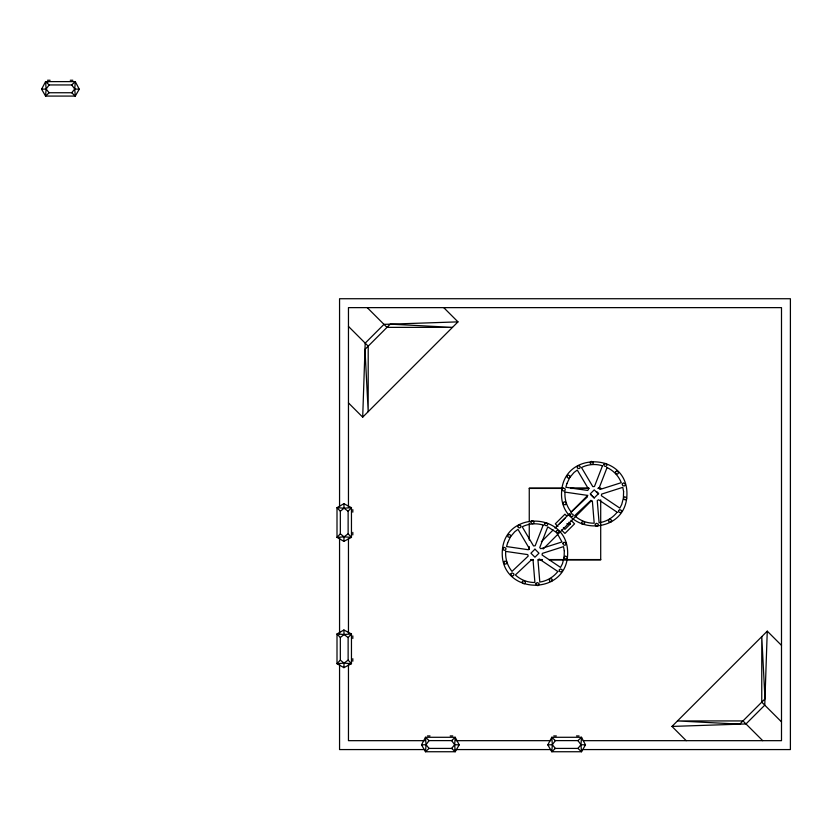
<?xml version="1.0" encoding="UTF-8"?>
<svg xmlns="http://www.w3.org/2000/svg" width="832" height="832" viewBox="0 0 832 832"><rect width="100%" height="100%" fill="white"/><g stroke="black" fill="none" stroke-linecap="round" stroke-linejoin="round"><path stroke-width="1.25" d="M348.462 402.917L362.7 417.154L365.186 343.148L383.968 324.366L457.985 321.87L443.737 307.632M781.498 645.382L767.26 631.145L764.764 705.162L745.982 723.944L671.975 726.43L686.213 740.667M343.886 541.351L344.042 536.838L348.13 533.822L348.13 511.233L351.458 507.666L343.886 503.693L337.002 507.666L337.002 537.378L343.886 541.351L351.458 537.378L351.458 507.666L344.042 508.217L337.002 507.666L340.33 511.233L340.33 533.822L337.002 537.378L344.042 536.838L351.458 537.378L348.13 533.822M343.886 667.659L344.042 663.135L348.13 660.119L348.13 637.53L351.458 633.963L343.886 630.001L337.002 633.963L337.002 663.686L343.886 667.659L351.458 663.686L351.458 633.963L344.042 634.514L337.002 633.963L340.33 637.53L340.33 660.119L337.002 663.686L344.042 663.135L351.458 663.686L348.13 660.119M71.718 92.747L74.745 89.034L75.286 81.619L45.573 81.619L41.6 89.201L45.573 96.075L75.286 96.075L79.258 89.201L75.286 81.619L71.718 84.947L49.14 84.947L45.573 81.619L46.124 89.034L45.573 96.075L49.14 92.747L71.718 92.747L75.286 96.075L74.745 89.034L71.718 84.947M451.641 748.415L454.667 744.702L455.208 737.287L425.495 737.287L421.522 744.869L425.495 751.743L455.208 751.743L459.181 744.869L455.208 737.287L451.641 740.615L429.062 740.615L425.495 737.287L426.046 744.702L425.495 751.743L429.062 748.415L451.641 748.415L455.208 751.743L454.667 744.702L451.641 740.615M577.949 748.415L580.965 744.702L581.516 737.287L551.793 737.287L547.83 744.869L551.793 751.743L581.516 751.743L585.489 744.869L581.516 737.287L577.949 740.615L555.36 740.615L551.793 737.287L552.344 744.702L551.793 751.743L555.36 748.415L577.949 748.415L581.516 751.743L580.965 744.702L577.949 740.615M41.6 89.201L46.124 89.034L49.14 84.947M421.522 744.869L426.046 744.702L429.062 740.615M547.83 744.869L552.344 744.702L555.36 740.615M559.416 523.827L564.938 518.294M568.88 522.246L570.461 523.817L564.949 529.35L563.368 527.769M362.7 417.154L457.985 321.87M541.33 541.788L553.176 529.942M554.996 528.122L569.577 513.542M570.825 512.283L587.87 495.248M543.119 549.037L557.7 534.456M559.166 532.99L591.49 500.666M671.975 726.43L767.26 631.145M340.33 511.233L344.042 508.217L343.886 503.693M340.33 637.53L344.042 634.514L343.886 630.001M47.528 80.257L50.107 80.257M70.273 80.257L72.842 80.257M563.025 488.124L529.256 488.124L529.256 520.905M570.825 488.124L589.014 488.124M598.104 488.124L600.704 488.124M529.256 488.426L563.025 488.426M570.825 488.426L589.014 488.426M598.104 488.426L600.704 488.426M566.779 523.827L570.461 523.817M530.556 559.572L533.146 559.572M538.346 559.572L542.246 559.572M548.735 559.572L600.704 559.572M530.556 559.874L533.146 559.874M538.346 559.874L542.246 559.874M550.035 559.874L600.704 559.874L600.704 499.814M427.45 735.925L430.03 735.925M450.195 735.925L452.774 735.925M553.748 735.925L556.327 735.925M576.493 735.925L579.072 735.925M424.954 740.667L348.462 740.667L348.462 664.175M456.071 740.667L550.722 740.667M583.128 740.667L781.498 740.667L781.498 307.632L348.462 307.632L348.462 507.291M425.308 749.57L339.56 749.57L339.56 663.822M455.187 749.57L551.335 749.57M582.514 749.57L790.4 749.57L790.4 298.73L339.56 298.73L339.56 506.605M74.745 89.034L79.258 89.201M580.965 744.702L585.489 744.869M454.667 744.702L459.181 744.869M45.573 81.619L48.11 81.921M344.042 508.217L348.13 511.233M344.042 634.514L348.13 637.53M340.33 533.822L344.042 536.838M340.33 660.119L344.042 663.135M596.856 491.681L598.666 493.49L594.152 498.004L590.533 494.395M598.26 493.896L594.235 489.882L590.221 493.896L594.235 497.921M367.245 307.632L386.984 327.371L452.483 327.361L390.208 324.147L364.978 349.378L368.191 411.663L368.202 346.154L348.462 326.414M781.498 721.885L761.758 702.146L761.769 636.636L764.982 698.922L739.752 724.152L677.466 720.938L742.976 720.928L762.715 740.667M566.686 515.965L564.938 514.218L555.329 523.827L557.95 526.448M571.064 520.333L574.558 523.827L564.949 533.437L561.444 529.942M46.124 89.034L49.14 92.747M552.344 744.702L555.36 748.415M426.046 744.702L429.062 748.415M529.256 523.203L529.256 540.093M529.256 546.582L529.256 549.484M352.82 509.621L352.82 512.2M352.82 532.366L352.82 534.945M352.82 635.918L352.82 638.498M352.82 658.663L352.82 661.242M348.462 538.408L348.462 633.058M339.56 537.794L339.56 633.942M502.528 548.6C497.006 595.982 570.326 598.114 567.59 550.493C565.334 512.502 506.969 510.827 502.528 548.6M505.721 551.398C505.128 558.511 507.426 565.895 512.002 571.386L528.216 556.088L527.727 554.601L505.721 551.398M561.818 489.31C556.296 536.692 629.616 538.824 626.87 491.202C624.614 453.211 566.259 451.537 561.818 489.31M565.011 492.107C564.418 499.231 566.717 506.605 571.293 512.096L587.506 496.798L587.018 495.31L565.011 492.107M564.304 550.763L564.106 557.357L562.442 563.742L560.55 567.403L542.069 554.996L542.329 553.394L563.482 546.634L564.304 550.763M623.594 491.473L623.397 498.066L621.733 504.452L619.84 508.113L601.359 495.706L601.619 494.104L622.773 487.344L623.594 491.473M502.871 548.361L503.256 549.9L504.733 550.337A1.57 1.57 0 0 0 505.762 548.07L504.015 547.29L502.871 548.361M507.634 535.392L508.009 536.931L509.496 537.368A1.57 1.57 0 0 0 510.526 535.101L508.778 534.31L507.634 535.392M503.797 562.13L504.171 563.67L505.658 564.106A1.57 1.57 0 0 0 506.678 561.839L504.941 561.059L503.797 562.13M517.826 525.928L518.201 527.478L519.688 527.914A1.57 1.57 0 0 0 520.707 525.637L518.97 524.857L517.826 525.928M510.848 573.976L511.222 575.515L512.71 575.952A1.57 1.57 0 0 0 513.729 573.685L511.992 572.894L510.848 573.976M530.889 521.737L531.263 523.286L532.75 523.723A1.57 1.57 0 0 0 533.77 521.446L532.033 520.666L530.889 521.737M522.309 581.776L522.683 583.315L524.17 583.752A1.57 1.57 0 0 0 525.19 581.485L523.453 580.694L522.309 581.776M544.544 523.775L544.929 525.325L546.406 525.762A1.57 1.57 0 0 0 547.435 523.484L545.688 522.704L544.544 523.775M535.995 583.648L536.38 585.187L537.857 585.624A1.57 1.57 0 0 0 538.886 583.357L537.139 582.566L535.995 583.648M562.162 489.07L562.546 490.61L564.023 491.057A1.57 1.57 0 0 0 565.053 488.779L563.306 487.999L562.162 489.07M556.078 531.409L561.985 541.954L540.779 548.725L539.729 547.622L547.768 526.854L557.939 533.395A1.57 1.57 0 0 0 558.969 531.118L557.222 530.338L556.078 531.409M549.203 579.561L549.578 581.1L551.065 581.537A1.57 1.57 0 0 0 552.094 579.27L550.347 578.49L549.203 579.561M566.925 476.102L567.299 477.641L568.786 478.078A1.57 1.57 0 0 0 569.806 475.81L568.069 475.03L566.925 476.102M563.087 502.84L563.462 504.379L564.949 504.826A1.57 1.57 0 0 0 565.968 502.549L564.231 501.769L563.087 502.84M562.983 543.286L563.358 544.835L564.845 545.272A1.57 1.57 0 0 0 565.864 542.994L564.127 542.214L562.983 543.286M559.239 569.993L559.614 571.532L561.101 571.969A1.57 1.57 0 0 0 562.12 569.702L560.383 568.911L559.239 569.993M577.106 466.638L577.491 468.187L578.978 468.624A1.57 1.57 0 0 0 579.998 466.346L578.25 465.566L577.106 466.638M570.138 514.686L570.513 516.225L572 516.662A1.57 1.57 0 0 0 573.019 514.394L571.282 513.604L570.138 514.686M564.231 557.138L564.606 558.678L566.093 559.114A1.57 1.57 0 0 0 567.122 556.847L565.375 556.067L564.231 557.138M590.179 462.457L590.554 463.996L592.041 464.433A1.57 1.57 0 0 0 593.06 462.155L591.323 461.375L590.179 462.457M581.589 522.486L581.974 524.025L583.461 524.462A1.57 1.57 0 0 0 584.48 522.194L582.733 521.404L581.589 522.486M603.834 464.485L604.219 466.034L605.696 466.471A1.57 1.57 0 0 0 606.726 464.194L604.978 463.414L603.834 464.485M595.286 524.358L595.66 525.897L597.147 526.334A1.57 1.57 0 0 0 598.177 524.066L596.43 523.276L595.286 524.358M615.368 472.118L615.753 473.668L617.23 474.105A1.57 1.57 0 0 0 618.259 471.827L616.512 471.047L615.368 472.118M608.494 520.27L608.868 521.81L610.355 522.257A1.57 1.57 0 0 0 611.385 519.979L609.638 519.199L608.494 520.27M622.263 483.995L622.648 485.545L624.135 485.982A1.57 1.57 0 0 0 625.154 483.704L623.407 482.924L622.263 483.995M618.53 510.702L618.904 512.242L620.391 512.678A1.57 1.57 0 0 0 621.41 510.411L619.674 509.621L618.53 510.702M623.522 497.848L623.896 499.387L625.383 499.834A1.57 1.57 0 0 0 626.402 497.557L624.666 496.777L623.522 497.848M507.666 542.786L506.542 546.551L528.455 549.744L529.318 548.475L517.982 529.329L514.748 531.752L510.526 536.734L507.666 542.786M566.956 483.496L565.822 487.261L587.746 490.454L588.609 489.195L577.273 470.038L574.038 472.462L569.816 477.454L566.956 483.496M543.192 525.086L535.174 545.782L533.53 545.948L522.205 526.802C528.601 523.557 536.349 522.902 543.192 525.086M602.482 465.795L594.464 486.491L592.821 486.658L581.495 467.522C587.891 464.266 595.629 463.622 602.482 465.795M607.058 467.574L599.019 488.332L600.07 489.445L621.275 482.674C618.717 476.081 613.486 470.506 607.058 467.574M557.846 571.501C553.478 577.138 546.874 581.069 539.802 582.067L537.961 559.863L539.313 559.052L557.846 571.501M617.136 512.21C612.768 517.847 606.154 521.778 599.092 522.777L597.251 500.573L598.603 499.772L617.136 512.21M534.945 549.172L530.93 553.186L534.945 557.211L538.97 553.186L534.945 549.172M590.886 500.406L574.652 515.674C579.852 520.562 587.059 523.349 594.194 523.193L592.363 500.999L590.886 500.406M531.596 559.697L515.372 574.964C520.562 579.852 527.769 582.639 534.903 582.483L533.073 560.29L531.596 559.697"/></g></svg>
